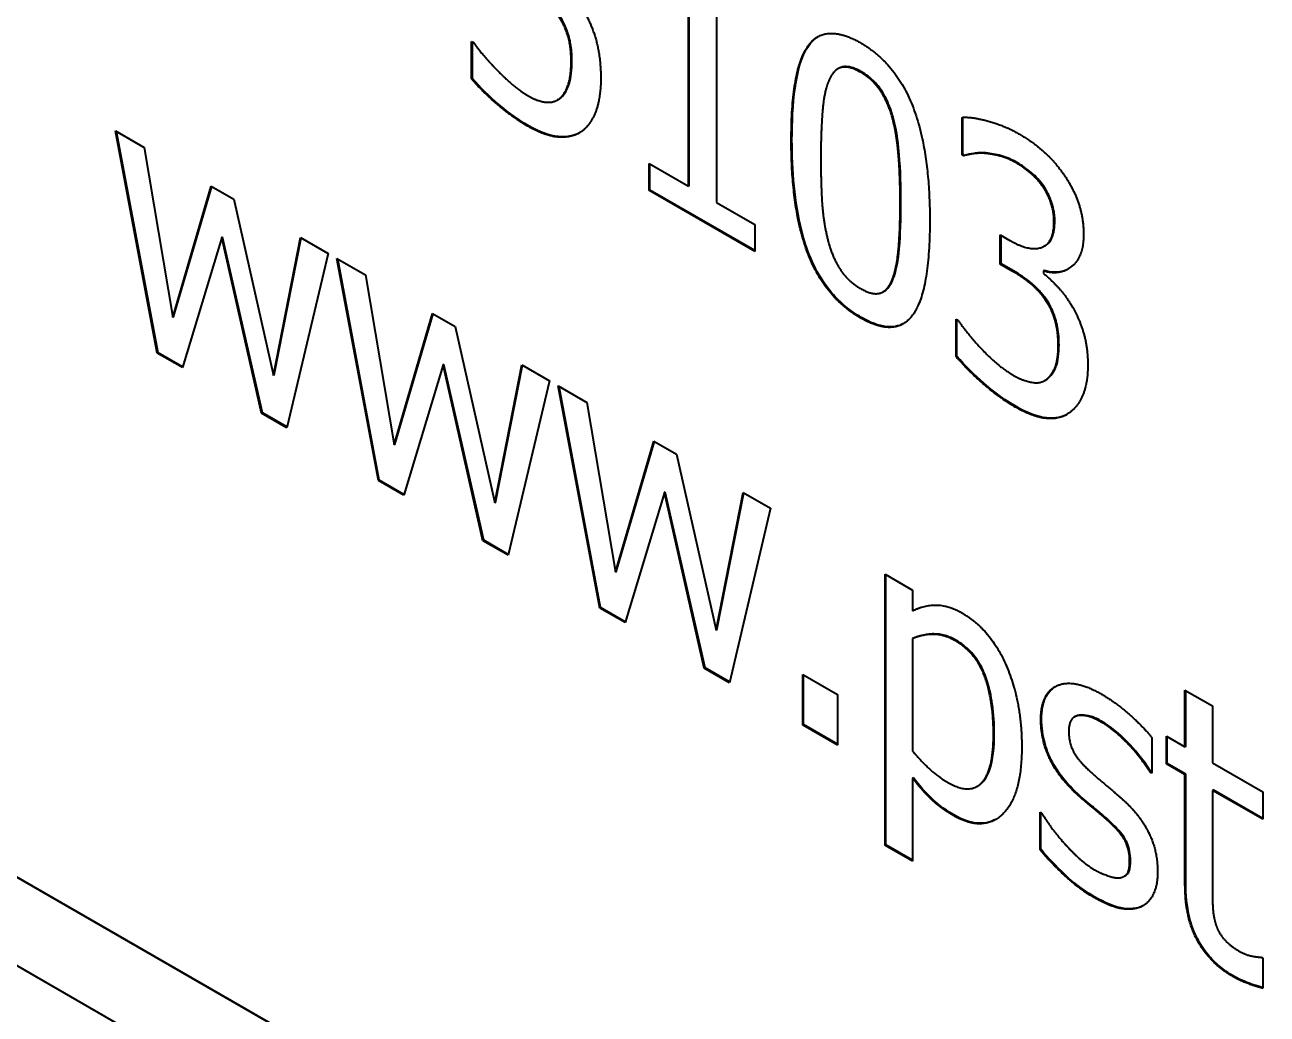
# Model space of a CAD drawing. Header units: millimetres. Extents: x 0 to 4205, y 0 to 2970.
# Drawn here: x 3792.36 to 3798.13, y 2337.81 to 2342.41 of the extents above; entities that cross this region are included whole.
import ezdxf

# ---------------------------------------------------------------- set-up
doc = ezdxf.new("R2010")
doc.units = ezdxf.units.MM
doc.header["$LTSCALE"] = 5
doc.layers.add('가시적인 것(ISO)', color=3, linetype='Continuous', lineweight=40)
doc.layers.add('가시적인 좁은 것(ISO)', color=3, linetype='Continuous', lineweight=35)

msp = doc.modelspace()

# ---------------------------------------------------------------- linework, layer by layer
at = {"layer": '가시적인 것(ISO)'}
for p, q in [((3831.3158, 2315.9911), (3782.4661, 2344.1217)), ((3782.4696, 2344.1238), (3831.3164, 2315.9948)), ((3782.1422, 2343.8995), (3831.6397, 2315.3958)), ((3795.5696, 2342.6878), (3795.5696, 2341.5827)), ((3795.4398, 2341.6574), (3795.4398, 2342.4793)), ((3795.4433, 2341.6595), (3795.4433, 2342.4813)), ((3794.4324, 2342.156), (3794.4324, 2342.3299)), ((3794.4324, 2342.3299), (3794.4419, 2342.3245)), ((3794.436, 2342.1581), (3794.436, 2342.3279)), ((3796.137, 2342.2044), (3796.1335, 2342.2024)), ((3794.436, 2342.1581), (3794.4324, 2342.156)), ((3794.8348, 2342.0601), (3794.8313, 2342.0581)), ((3794.8468, 2342.0686), (3794.8433, 2342.0665)), ((3796.7102, 2341.8034), (3796.7102, 2341.9773)), ((3796.7137, 2341.8054), (3796.7137, 2341.9775)), ((3792.9721, 2340.8826), (3792.7787, 2341.9142)), ((3792.7787, 2341.9142), (3792.9111, 2341.8379)), ((3792.9756, 2340.8846), (3792.7831, 2341.9116)), ((3792.9111, 2341.8379), (3793.0443, 2341.0487)), ((3796.7137, 2341.8054), (3796.7102, 2341.8034)), ((3796.7179, 2341.7989), (3796.7102, 2341.8034)), ((3796.7215, 2341.8009), (3796.7137, 2341.8054)), ((3796.7215, 2341.8009), (3796.7179, 2341.7989)), ((3796.8212, 2341.8121), (3796.8176, 2341.8101)), ((3795.2567, 2341.6376), (3795.2567, 2341.7628)), ((3795.2567, 2341.7628), (3795.4398, 2341.6574)), ((3795.2603, 2341.6397), (3795.2603, 2341.7608)), ((3793.0443, 2341.0487), (3793.2231, 2341.6583)), ((3793.0478, 2341.0507), (3793.2256, 2341.6568)), ((3793.2231, 2341.6583), (3793.3279, 2341.5979)), ((3795.4433, 2341.6595), (3795.4398, 2341.6574)), ((3797.0885, 2341.6592), (3797.085, 2341.6571)), ((3793.3279, 2341.5979), (3793.5119, 2340.7794)), ((3795.2603, 2341.6397), (3795.2567, 2341.6376)), ((3795.7484, 2341.3545), (3795.2567, 2341.6376)), ((3795.7484, 2341.3586), (3795.2603, 2341.6397)), ((3795.5696, 2341.5827), (3795.7484, 2341.4797)), ((3795.7484, 2341.4797), (3795.7484, 2341.3545)), ((3793.2756, 2341.4214), (3793.2721, 2341.4194)), ((3793.4604, 2340.6054), (3793.2756, 2341.4214)), ((3796.8881, 2341.2954), (3796.8881, 2341.4316)), ((3796.8881, 2341.4316), (3796.9328, 2341.4058)), ((3796.8917, 2341.2975), (3796.8917, 2341.4296)), ((3793.2721, 2341.4194), (3793.089, 2340.8152)), ((3793.4569, 2340.6034), (3793.2721, 2341.4194)), ((3793.5119, 2340.7794), (3793.6374, 2341.4197)), ((3793.5154, 2340.7815), (3793.6402, 2341.4181)), ((3793.6374, 2341.4197), (3793.7654, 2341.3459)), ((3797.0962, 2341.3809), (3797.0927, 2341.3789)), ((3793.7654, 2341.3459), (3793.5738, 2340.5361)), ((3794.0001, 2340.2906), (3793.8067, 2341.3222)), ((3793.8067, 2341.3222), (3793.9391, 2341.246)), ((3794.0036, 2340.2926), (3793.8111, 2341.3197)), ((3796.8917, 2341.2975), (3796.8881, 2341.2954)), ((3796.9457, 2341.2623), (3796.8881, 2341.2954)), ((3796.9492, 2341.2643), (3796.8917, 2341.2975)), ((3797.0928, 2341.2661), (3797.0893, 2341.2641)), ((3797.0893, 2341.2641), (3797.0893, 2341.2522)), ((3793.9391, 2341.246), (3794.0723, 2340.4567)), ((3796.3905, 2341.2283), (3796.387, 2341.2262)), ((3796.3473, 2341.1691), (3796.3437, 2341.1671)), ((3793.0478, 2341.0507), (3793.0443, 2341.0487)), ((3794.0723, 2340.4567), (3794.2511, 2341.0663)), ((3794.0758, 2340.4587), (3794.2536, 2341.0648)), ((3794.2511, 2341.0663), (3794.3559, 2341.0059)), ((3796.6827, 2341.0401), (3796.6921, 2341.0346)), ((3796.6827, 2340.8662), (3796.6827, 2341.0401)), ((3796.6862, 2340.8682), (3796.6862, 2341.038)), ((3794.3559, 2341.0059), (3794.5399, 2340.1874)), ((3792.9756, 2340.8846), (3792.9721, 2340.8826)), ((3793.089, 2340.8152), (3792.9721, 2340.8826)), ((3793.09, 2340.8187), (3792.9756, 2340.8846)), ((3796.6862, 2340.8682), (3796.6827, 2340.8662)), ((3794.3001, 2340.8274), (3794.117, 2340.2233)), ((3794.3036, 2340.8294), (3794.3001, 2340.8274)), ((3794.4849, 2340.0114), (3794.3001, 2340.8274)), ((3794.4884, 2340.0135), (3794.3036, 2340.8294)), ((3794.5399, 2340.1874), (3794.6654, 2340.8277)), ((3794.5434, 2340.1895), (3794.6682, 2340.8261)), ((3794.6654, 2340.8277), (3794.7934, 2340.754)), ((3793.5154, 2340.7815), (3793.5119, 2340.7794)), ((3794.7934, 2340.754), (3794.6018, 2339.9441)), ((3795.0281, 2339.6986), (3794.8347, 2340.7302)), ((3794.8347, 2340.7302), (3794.9671, 2340.654)), ((3795.0316, 2339.7006), (3794.8391, 2340.7277)), ((3797.099, 2340.7575), (3797.0955, 2340.7555)), ((3797.1057, 2340.7618), (3797.1021, 2340.7598)), ((3794.9671, 2340.654), (3795.1003, 2339.8647)), ((3793.4604, 2340.6054), (3793.4569, 2340.6034)), ((3793.5738, 2340.5361), (3793.4569, 2340.6034)), ((3793.5746, 2340.5397), (3793.4604, 2340.6054)), ((3794.0758, 2340.4587), (3794.0723, 2340.4567)), ((3795.1003, 2339.8647), (3795.2791, 2340.4743)), ((3795.1038, 2339.8668), (3795.2816, 2340.4729)), ((3795.2791, 2340.4743), (3795.3839, 2340.4139)), ((3795.3839, 2340.4139), (3795.5679, 2339.5955)), ((3794.0036, 2340.2926), (3794.0001, 2340.2906)), ((3794.117, 2340.2233), (3794.0001, 2340.2906)), ((3794.118, 2340.2267), (3794.0036, 2340.2926)), ((3795.3281, 2340.2354), (3795.145, 2339.6313)), ((3795.3316, 2340.2374), (3795.3281, 2340.2354)), ((3795.5129, 2339.4194), (3795.3281, 2340.2354)), ((3795.5164, 2339.4215), (3795.3316, 2340.2374)), ((3795.5679, 2339.5955), (3795.6934, 2340.2357)), ((3795.5714, 2339.5975), (3795.6962, 2340.2341)), ((3795.6934, 2340.2357), (3795.8214, 2340.162)), ((3794.5434, 2340.1895), (3794.5399, 2340.1874)), ((3795.8214, 2340.162), (3795.6298, 2339.3521)), ((3794.4884, 2340.0135), (3794.4849, 2340.0114)), ((3794.6018, 2339.9441), (3794.4849, 2340.0114)), ((3794.6026, 2339.9477), (3794.4884, 2340.0135)), ((3795.1038, 2339.8668), (3795.1003, 2339.8647)), ((3796.3535, 2339.8556), (3796.4807, 2339.7823)), ((3796.3535, 2338.5965), (3796.3535, 2339.8556)), ((3796.357, 2338.5985), (3796.357, 2339.8536)), ((3796.4807, 2339.7823), (3796.4807, 2339.6859)), ((3795.0316, 2339.7006), (3795.0281, 2339.6986)), ((3795.145, 2339.6313), (3795.0281, 2339.6986)), ((3795.146, 2339.6347), (3795.0316, 2339.7006)), ((3795.5714, 2339.5975), (3795.5679, 2339.5955)), ((3796.4842, 2339.5588), (3796.4807, 2339.5567)), ((3796.4807, 2339.5567), (3796.4807, 2339.034)), ((3795.5164, 2339.4215), (3795.5129, 2339.4194)), ((3795.6298, 2339.3521), (3795.5129, 2339.4194)), ((3795.6306, 2339.3557), (3795.5164, 2339.4215)), ((3795.971, 2339.1556), (3795.971, 2339.3901)), ((3795.971, 2339.3901), (3796.1326, 2339.2971)), ((3795.9745, 2339.1576), (3795.9745, 2339.3881)), ((3796.1326, 2339.2971), (3796.1326, 2339.0626)), ((3797.7459, 2339.0537), (3797.7459, 2339.3181)), ((3797.7459, 2339.3181), (3797.8731, 2339.2448)), ((3797.7495, 2339.0558), (3797.7495, 2339.316)), ((3797.8731, 2339.2448), (3797.8731, 2338.9805)), ((3797.2364, 2339.1952), (3797.2329, 2339.1932)), ((3795.9745, 2339.1576), (3795.971, 2339.1556)), ((3796.1326, 2339.0626), (3795.971, 2339.1556)), ((3796.1326, 2339.0666), (3795.9745, 2339.1576)), ((3797.5912, 2339.0981), (3797.5912, 2338.9322)), ((3797.66, 2338.975), (3797.66, 2339.1032)), ((3797.66, 2339.1032), (3797.7459, 2339.0537)), ((3797.6635, 2338.9771), (3797.6635, 2339.1012)), ((3797.7495, 2339.0558), (3797.7459, 2339.0537)), ((3797.6635, 2338.9771), (3797.66, 2338.975)), ((3797.7459, 2338.9255), (3797.66, 2338.975)), ((3797.7495, 2338.9276), (3797.6635, 2338.9771)), ((3797.8731, 2338.9805), (3798.1069, 2338.8458)), ((3796.4842, 2338.9108), (3796.4807, 2338.9088)), ((3796.4807, 2338.9088), (3796.4807, 2338.5232)), ((3797.5879, 2338.9381), (3797.5843, 2338.9361)), ((3797.5912, 2338.9322), (3797.5843, 2338.9361)), ((3797.5912, 2338.9362), (3797.5879, 2338.9381)), ((3797.7495, 2338.9276), (3797.7459, 2338.9255)), ((3797.7459, 2338.4157), (3797.7459, 2338.9255)), ((3797.7495, 2338.4178), (3797.7495, 2338.9276)), ((3796.7835, 2338.8724), (3796.78, 2338.8704)), ((3797.8767, 2338.8543), (3797.8731, 2338.8523)), ((3797.8731, 2338.8523), (3797.8731, 2338.414)), ((3798.1069, 2338.7177), (3797.8731, 2338.8523)), ((3798.1069, 2338.7217), (3797.8767, 2338.8543)), ((3798.1069, 2338.8458), (3798.1069, 2338.7177)), ((3797.0729, 2338.5767), (3797.0729, 2338.7506)), ((3797.0729, 2338.7506), (3797.0798, 2338.7467)), ((3797.0765, 2338.5787), (3797.0765, 2338.7486)), ((3797.3807, 2338.7225), (3797.3772, 2338.7205)), ((3796.357, 2338.5985), (3796.3535, 2338.5965)), ((3796.4807, 2338.5232), (3796.3535, 2338.5965)), ((3796.4807, 2338.5273), (3796.357, 2338.5985)), ((3797.0765, 2338.5787), (3797.0729, 2338.5767)), ((3797.4678, 2338.4557), (3797.4643, 2338.4536)), ((3797.5466, 2338.314), (3797.5431, 2338.3119)), ((3798.0992, 2338.0771), (3798.1069, 2338.0727)), ((3798.1069, 2338.0727), (3798.1069, 2337.9336))]:
    msp.add_line(p, q, dxfattribs=at)
for points, degree in [([(3794.9284, 2342.5124), (3794.9791, 2342.4375), (3795.0324, 2342.2677), (3795.0324, 2342.1564)], 2), ([(3794.8949, 2342.2366), (3794.8949, 2342.3022), (3794.8656, 2342.4025), (3794.8381, 2342.4461)], 2), ([(3795.9169, 2341.8697), (3795.9169, 2342.2016), (3796.0741, 2342.4181), (3796.2392, 2342.323)], 2), ([(3794.4419, 2342.3245), (3794.4574, 2342.3017), (3794.5158, 2342.2322), (3794.5511, 2342.1961)], 2), ([(3796.2392, 2342.323), (3796.4051, 2342.2275), (3796.5606, 2341.8199), (3796.5606, 2341.4999)], 2), ([(3794.8433, 2342.0665), (3794.8682, 2342.0889), (3794.8949, 2342.171), (3794.8949, 2342.2366)], 2), ([(3794.5511, 2342.1961), (3794.5906, 2342.1564), (3794.6568, 2342.0994), (3794.698, 2342.0756)], 2), ([(3796.2392, 2342.1869), (3796.1824, 2342.2196), (3796.1102, 2342.1966), (3796.0896, 2342.1438)], 2), ([(3796.387, 2341.9746), (3796.3664, 2342.049), (3796.2959, 2342.1542), (3796.2392, 2342.1869)], 2), ([(3794.6963, 2341.9345), (3794.6241, 2341.9761), (3794.484, 2342.0955), (3794.4324, 2342.156)], 2), ([(3795.0324, 2342.1564), (3795.0324, 2342.0679), (3794.986, 2341.9436), (3794.9439, 2341.9122)], 2), ([(3796.0896, 2342.1438), (3796.069, 2342.0931), (3796.0544, 2341.9107), (3796.0544, 2341.7905)], 2), ([(3794.698, 2342.0756), (3794.7384, 2342.0524), (3794.8158, 2342.0436), (3794.8433, 2342.0665)], 2), ([(3794.8348, 2342.0601), (3794.839, 2342.0626), (3794.843, 2342.0654), (3794.8468, 2342.0686)], 3), ([(3796.4231, 2341.5791), (3796.4231, 2341.7053), (3796.4068, 2341.9006), (3796.387, 2341.9746)], 2), ([(3796.7102, 2341.9773), (3796.754, 2341.9808), (3796.9053, 2341.9404), (3796.9732, 2341.9013)], 2), ([(3794.9439, 2341.9122), (3794.9009, 2341.8813), (3794.7745, 2341.8895), (3794.6963, 2341.9345)], 2), ([(3796.9732, 2341.9013), (3797.042, 2341.8617), (3797.1434, 2341.7695), (3797.1847, 2341.71)], 2), ([(3796.2392, 2341.046), (3796.0724, 2341.1421), (3795.9169, 2341.5467), (3795.9169, 2341.8697)], 2), ([(3796.0544, 2341.7905), (3796.0544, 2341.6613), (3796.0673, 2341.4809), (3796.0888, 2341.401)], 2), ([(3796.8176, 2341.8101), (3796.785, 2341.812), (3796.7368, 2341.8039), (3796.7179, 2341.7989)], 2), ([(3796.962, 2341.7657), (3796.9251, 2341.7869), (3796.8529, 2341.8067), (3796.8176, 2341.8101)], 2), ([(3797.085, 2341.6571), (3797.0592, 2341.6928), (3796.9973, 2341.7454), (3796.962, 2341.7657)], 2), ([(3797.1847, 2341.71), (3797.2294, 2341.6455), (3797.2749, 2341.507), (3797.2749, 2341.4315)], 2), ([(3797.1374, 2341.4938), (3797.1374, 2341.5405), (3797.1073, 2341.6244), (3797.085, 2341.6571)], 2), ([(3796.387, 2341.2262), (3796.4068, 2341.2755), (3796.4231, 2341.4529), (3796.4231, 2341.5791)], 2), ([(3796.5606, 2341.4999), (3796.5606, 2341.17), (3796.4033, 2340.9515), (3796.2392, 2341.046)], 2), ([(3796.9328, 2341.4058), (3797.0239, 2341.3534), (3797.1374, 2341.3934), (3797.1374, 2341.4938)], 2), ([(3797.2749, 2341.4315), (3797.2749, 2341.3301), (3797.1657, 2341.2399), (3797.0893, 2341.2641)], 2), ([(3796.0888, 2341.401), (3796.1085, 2341.326), (3796.1807, 2341.2158), (3796.2392, 2341.1822)], 2), ([(3797.097, 2341.1314), (3797.0686, 2341.1726), (3796.9913, 2341.236), (3796.9457, 2341.2623)], 2), ([(3797.0893, 2341.2522), (3797.1211, 2341.2259), (3797.1933, 2341.1485), (3797.2242, 2341.0949)], 2), ([(3796.2392, 2341.1822), (3796.295, 2341.15), (3796.3672, 2341.173), (3796.387, 2341.2262)], 2), ([(3797.1572, 2340.9189), (3797.1572, 2340.9855), (3797.1254, 2341.0903), (3797.097, 2341.1314)], 2), ([(3797.2242, 2341.0949), (3797.2551, 2341.0423), (3797.2947, 2340.9083), (3797.2947, 2340.8278)], 2), ([(3796.6921, 2341.0346), (3796.7351, 2340.9721), (3796.8778, 2340.8204), (3796.95, 2340.7788)], 2), ([(3797.1021, 2340.7598), (3797.1288, 2340.7812), (3797.1572, 2340.8523), (3797.1572, 2340.9189)], 2), ([(3796.9577, 2340.6322), (3796.8821, 2340.6758), (3796.7334, 2340.8062), (3796.6827, 2340.8662)], 2), ([(3797.2947, 2340.8278), (3797.2947, 2340.7453), (3797.2483, 2340.6319), (3797.2053, 2340.603)], 2), ([(3796.95, 2340.7788), (3796.9913, 2340.7551), (3797.0738, 2340.7393), (3797.1021, 2340.7598)], 2), ([(3797.099, 2340.7575), (3797.1013, 2340.7588), (3797.1035, 2340.7602), (3797.1057, 2340.7618)], 3), ([(3797.2053, 2340.603), (3797.1615, 2340.5726), (3797.0368, 2340.5867), (3796.9577, 2340.6322)], 2), ([(3796.4807, 2339.6859), (3796.528, 2339.7114), (3796.644, 2339.7141), (3796.7119, 2339.675)], 2), ([(3796.7119, 2339.675), (3796.8426, 2339.5998), (3796.9878, 2339.2657), (3796.9878, 2339.055)], 2), ([(3796.681, 2339.5458), (3796.6268, 2339.5769), (3796.5263, 2339.5762), (3796.4807, 2339.5567)], 2), ([(3796.8563, 2339.1129), (3796.8563, 2339.2709), (3796.7738, 2339.4923), (3796.681, 2339.5458)], 2), ([(3797.0764, 2339.1809), (3797.0764, 2339.3052), (3797.2302, 2339.3726), (3797.3583, 2339.2988)], 2), ([(3797.3583, 2339.2988), (3797.421, 2339.2627), (3797.5482, 2339.1517), (3797.5912, 2339.0981)], 2), ([(3797.2414, 2338.8365), (3797.1546, 2338.9173), (3797.0764, 2339.0895), (3797.0764, 2339.1809)], 2), ([(3797.3557, 2339.1701), (3797.293, 2339.2063), (3797.2061, 2339.1917), (3797.2061, 2339.1271)], 2), ([(3797.5843, 2338.9361), (3797.5362, 2339.0115), (3797.4159, 2339.1355), (3797.3557, 2339.1701)], 2), ([(3796.6475, 2338.8873), (3796.7463, 2338.8304), (3796.8563, 2338.9439), (3796.8563, 2339.1129)], 2), ([(3797.2061, 2339.1271), (3797.2061, 2339.0684), (3797.2577, 2338.9821), (3797.3144, 2338.9315)], 2), ([(3796.9878, 2339.055), (3796.9878, 2338.8245), (3796.8073, 2338.6561), (3796.6689, 2338.7358)], 2), ([(3796.4807, 2339.034), (3796.5306, 2338.9765), (3796.6019, 2338.9135), (3796.6475, 2338.8873)], 2), ([(3796.6689, 2338.7358), (3796.6131, 2338.768), (3796.5263, 2338.8498), (3796.4807, 2338.9088)], 2), ([(3797.3144, 2338.9315), (3797.3428, 2338.9063), (3797.4124, 2338.8483), (3797.4503, 2338.8156)], 2), ([(3797.3772, 2338.7205), (3797.3531, 2338.7423), (3797.274, 2338.8067), (3797.2414, 2338.8365)], 2), ([(3797.4503, 2338.8156), (3797.5345, 2338.7412), (3797.6187, 2338.5745), (3797.6187, 2338.4721)], 2), ([(3797.0798, 2338.7467), (3797.0961, 2338.7214), (3797.14, 2338.6584), (3797.1761, 2338.6167)], 2), ([(3797.4889, 2338.526), (3797.4889, 2338.5816), (3797.4399, 2338.6655), (3797.3772, 2338.7205)], 2), ([(3797.1761, 2338.6167), (3797.2087, 2338.579), (3797.2861, 2338.5066), (3797.3282, 2338.4824)], 2), ([(3797.3239, 2338.3547), (3797.2483, 2338.3982), (3797.1159, 2338.5241), (3797.0729, 2338.5767)], 2), ([(3797.3282, 2338.4824), (3797.3583, 2338.4651), (3797.4279, 2338.4428), (3797.4442, 2338.4464)], 2), ([(3797.4442, 2338.4464), (3797.4683, 2338.4514), (3797.4889, 2338.4822), (3797.4889, 2338.526)], 2), ([(3797.6187, 2338.4721), (3797.6187, 2338.4125), (3797.58, 2338.3294), (3797.5431, 2338.3119)], 2), ([(3797.966, 2337.9889), (3797.862, 2338.0488), (3797.7459, 2338.2597), (3797.7459, 2338.4157)], 2), ([(3797.8731, 2338.414), (3797.8731, 2338.3445), (3797.8774, 2338.2655), (3797.8903, 2338.2252)], 2), ([(3797.5431, 2338.3119), (3797.5027, 2338.2944), (3797.4004, 2338.3106), (3797.3239, 2338.3547)], 2), ([(3797.5529, 2338.3172), (3797.5508, 2338.316), (3797.5487, 2338.315), (3797.5466, 2338.314)], 3), ([(3797.8903, 2338.2252), (3797.9024, 2338.1895), (3797.9539, 2338.131), (3797.9978, 2338.1057)], 2), ([(3797.9978, 2338.1057), (3798.0287, 2338.0879), (3798.0863, 2338.0776), (3798.0992, 2338.0771)], 2), ([(3798.1069, 2337.9336), (3798.0708, 2337.9424), (3797.9978, 2337.9706), (3797.966, 2337.9889)], 2)]:
    msp.add_open_spline(points, degree=degree, dxfattribs=at)
for points, knots in [([(3794.8984, 2342.2386), (3794.8984, 2342.2616), (3794.8971, 2342.2863), (3794.8905, 2342.3291), (3794.8861, 2342.3494), (3794.8688, 2342.399), (3794.8568, 2342.4241), (3794.8417, 2342.4482)], [-0.05405512, -0.05405512, -0.05405512, -0.05405512, -0.03261297, -0.03261297, -0.01706878, -0.01706878, 0, 0, 0, 0]), ([(3795.9204, 2341.8717), (3795.9204, 2341.9536), (3795.924, 2342.038), (3795.9433, 2342.1754), (3795.958, 2342.2389), (3795.9953, 2342.309), (3796.0136, 2342.3353), (3796.0418, 2342.3521)], [-0.2537224, -0.2537224, -0.2537224, -0.2537224, -0.1682701, -0.1682701, -0.0972012, -0.0972012, -0.0630639, -0.0630639, -0.0630639, -0.0630639]), ([(3794.8468, 2342.0686), (3794.8684, 2342.088), (3794.8794, 2342.1145), (3794.895, 2342.1626), (3794.8984, 2342.2005), (3794.8984, 2342.2386)], [-0.04388084, -0.04388084, -0.04388084, -0.04388084, -0.02795964, -0.02795964, 0, 0, 0, 0]), ([(3796.2427, 2342.1889), (3796.2298, 2342.1964), (3796.2169, 2342.2026), (3796.1928, 2342.2107), (3796.1817, 2342.2129), (3796.1625, 2342.2132), (3796.1501, 2342.2119), (3796.137, 2342.2044)], [-0.08378199, -0.08378199, -0.08378199, -0.08378199, -0.06139139, -0.06139139, -0.04110778, -0.04110778, -0.02417273, -0.02417273, -0.02417273, -0.02417273]), ([(3796.3905, 2341.9766), (3796.3851, 2341.9962), (3796.3785, 2342.0161), (3796.3633, 2342.0531), (3796.355, 2342.0704), (3796.3319, 2342.1096), (3796.3184, 2342.1267), (3796.285, 2342.1613), (3796.2637, 2342.1768), (3796.2427, 2342.1889)], [-0.04998703, -0.04998703, -0.04998703, -0.04998703, -0.03966355, -0.03966355, -0.03045864, -0.03045864, -0.01784843, -0.01784843, 0, 0, 0, 0]), ([(3794.6999, 2341.9366), (3794.6334, 2341.9748), (3794.5832, 2342.016), (3794.5161, 2342.0733), (3794.474, 2342.1135), (3794.436, 2342.1581)], [-0.05861252, -0.05861252, -0.05861252, -0.05861252, -0.03626951, -0.03626951, 0, 0, 0, 0]), ([(3796.4266, 2341.5812), (3796.4266, 2341.6522), (3796.4247, 2341.7306), (3796.4156, 2341.839), (3796.409, 2341.9076), (3796.3905, 2341.9766)], [-0.1453669, -0.1453669, -0.1453669, -0.1453669, -0.0456066, -0.0456066, 0, 0, 0, 0]), ([(3794.9339, 2341.9057), (3794.9224, 2341.8993), (3794.91, 2341.8946), (3794.8724, 2341.8858), (3794.8498, 2341.8865), (3794.7921, 2341.892), (3794.7464, 2341.9098), (3794.6999, 2341.9366)], [-0.0604816, -0.0604816, -0.0604816, -0.0604816, -0.05307498, -0.05307498, -0.03947407, -0.03947407, 0, 0, 0, 0]), ([(3796.2427, 2341.0481), (3796.2181, 2341.0622), (3796.1935, 2341.079), (3796.1475, 2341.1171), (3796.1262, 2341.1378), (3796.0766, 2341.1956), (3796.0513, 2341.2338), (3796.0124, 2341.3093), (3795.9874, 2341.3644), (3795.9312, 2341.5833), (3795.9204, 2341.7323), (3795.9204, 2341.8717)], [-0.3574821, -0.3574821, -0.3574821, -0.3574821, -0.2990686, -0.2990686, -0.2453836, -0.2453836, -0.1667227, -0.1667227, -0.1023246, -0.1023246, 0, 0, 0, 0]), ([(3796.8212, 2341.8121), (3796.789, 2341.814), (3796.7709, 2341.8111), (3796.7501, 2341.8076), (3796.7353, 2341.8046), (3796.7215, 2341.8009)], [-0.02108501, -0.02108501, -0.02108501, -0.02108501, -0.01452286, -0.01452286, 0, 0, 0, 0]), ([(3796.9656, 2341.7677), (3796.93, 2341.7882), (3796.9036, 2341.7958), (3796.8682, 2341.8055), (3796.8444, 2341.8099), (3796.8212, 2341.8121)], [-0.03103479, -0.03103479, -0.03103479, -0.03103479, -0.02134227, -0.02134227, 0, 0, 0, 0]), ([(3797.0885, 2341.6592), (3797.0641, 2341.6929), (3797.042, 2341.7124), (3797.0101, 2341.7395), (3796.9878, 2341.7549), (3796.9656, 2341.7677)], [-0.02782653, -0.02782653, -0.02782653, -0.02782653, -0.01889632, -0.01889632, 0, 0, 0, 0]), ([(3797.1409, 2341.4958), (3797.1409, 2341.513), (3797.1394, 2341.5311), (3797.1335, 2341.5599), (3797.1294, 2341.5769), (3797.1113, 2341.6209), (3797.1011, 2341.6407), (3797.0885, 2341.6592)], [-0.0586607, -0.0586607, -0.0586607, -0.0586607, -0.0290764, -0.0290764, -0.01347233, -0.01347233, 0, 0, 0, 0]), ([(3796.3905, 2341.2283), (3796.406, 2341.2668), (3796.4141, 2341.3185), (3796.4215, 2341.3986), (3796.4266, 2341.4638), (3796.4266, 2341.5812)], [-0.213325, -0.213325, -0.213325, -0.213325, -0.0861501, -0.0861501, 0, 0, 0, 0]), ([(3797.0962, 2341.3809), (3797.0966, 2341.3811), (3797.0969, 2341.3813), (3797.1108, 2341.3897), (3797.121, 2341.4021), (3797.1374, 2341.4401), (3797.1409, 2341.467), (3797.1409, 2341.4958)], [-0.03790118, -0.03790118, -0.03790118, -0.03790118, -0.03745865, -0.03745865, -0.02113177, -0.02113177, 0, 0, 0, 0]), ([(3797.1005, 2341.1335), (3797.0909, 2341.1474), (3797.0806, 2341.1603), (3797.0535, 2341.1897), (3797.0395, 2341.2014), (3797.0059, 2341.229), (3796.9774, 2341.2481), (3796.9492, 2341.2643)], [-0.03274112, -0.03274112, -0.03274112, -0.03274112, -0.02914895, -0.02914895, -0.02391107, -0.02391107, 0, 0, 0, 0]), ([(3797.2033, 2341.2729), (3797.1944, 2341.268), (3797.1847, 2341.264), (3797.1495, 2341.2552), (3797.1224, 2341.2568), (3797.0928, 2341.2661)], [-0.03670934, -0.03670934, -0.03670934, -0.03670934, -0.02574419, -0.02574419, 0, 0, 0, 0]), ([(3796.3473, 2341.1691), (3796.3497, 2341.1705), (3796.3522, 2341.1722), (3796.3708, 2341.1864), (3796.3823, 2341.2061), (3796.3905, 2341.2283)], [-0.02420754, -0.02420754, -0.02420754, -0.02420754, -0.02098571, -0.02098571, 0, 0, 0, 0]), ([(3797.1607, 2340.9209), (3797.1607, 2340.9466), (3797.1589, 2340.9744), (3797.1485, 2341.0317), (3797.1408, 2341.0539), (3797.1248, 2341.0933), (3797.1139, 2341.114), (3797.1005, 2341.1335)], [-0.03715444, -0.03715444, -0.03715444, -0.03715444, -0.02600354, -0.02600354, -0.01425393, -0.01425393, 0, 0, 0, 0]), ([(3796.4385, 2341.0196), (3796.4155, 2341.0068), (3796.3891, 2341.002), (3796.3223, 2341.0091), (3796.2826, 2341.0251), (3796.2427, 2341.0481)], [-0.06119557, -0.06119557, -0.06119557, -0.06119557, -0.03386925, -0.03386925, 0, 0, 0, 0]), ([(3797.1057, 2340.7618), (3797.123, 2340.7757), (3797.1371, 2340.7951), (3797.1571, 2340.8453), (3797.1607, 2340.882), (3797.1607, 2340.9209)], [-0.05419994, -0.05419994, -0.05419994, -0.05419994, -0.02860353, -0.02860353, 0, 0, 0, 0]), ([(3796.9613, 2340.6343), (3796.8897, 2340.6755), (3796.8357, 2340.7216), (3796.7692, 2340.7799), (3796.7248, 2340.8226), (3796.6862, 2340.8682)], [-0.05838601, -0.05838601, -0.05838601, -0.05838601, -0.03694874, -0.03694874, 0, 0, 0, 0]), ([(3797.1974, 2340.5979), (3797.186, 2340.5916), (3797.1736, 2340.5869), (3797.1403, 2340.5796), (3797.1204, 2340.5797), (3797.0578, 2340.5868), (3797.0096, 2340.6065), (3796.9613, 2340.6343)], [-0.06784156, -0.06784156, -0.06784156, -0.06784156, -0.05716317, -0.05716317, -0.04099243, -0.04099243, 0, 0, 0, 0]), ([(3796.6845, 2339.5478), (3796.6665, 2339.5582), (3796.6488, 2339.5659), (3796.6135, 2339.5764), (3796.5964, 2339.5787), (3796.5664, 2339.5785), (3796.5295, 2339.5781), (3796.4842, 2339.5588)], [-0.1715276, -0.1715276, -0.1715276, -0.1715276, -0.1117562, -0.1117562, -0.0508267, -0.0508267, 0, 0, 0, 0]), ([(3796.8599, 2339.1149), (3796.8599, 2339.1586), (3796.8575, 2339.2055), (3796.8455, 2339.29), (3796.8371, 2339.3299), (3796.8158, 2339.3925), (3796.806, 2339.4161), (3796.7797, 2339.4613), (3796.7653, 2339.4805), (3796.7286, 2339.5187), (3796.7066, 2339.5351), (3796.6845, 2339.5478)], [-0.1123021, -0.1123021, -0.1123021, -0.1123021, -0.0777525, -0.0777525, -0.0500389, -0.0500389, -0.0335925, -0.0335925, -0.0187046, -0.0187046, 0, 0, 0, 0]), ([(3797.0799, 2339.183), (3797.0799, 2339.2023), (3797.0813, 2339.2208), (3797.0874, 2339.2541), (3797.0919, 2339.269), (3797.1088, 2339.3054), (3797.1242, 2339.3224), (3797.1435, 2339.334)], [-0.17395427, -0.17395427, -0.17395427, -0.17395427, -0.14718709, -0.14718709, -0.1219137, -0.1219137, -0.07766288, -0.07766288, -0.07766288, -0.07766288]), ([(3797.2449, 2338.8385), (3797.2237, 2338.8582), (3797.2027, 2338.88), (3797.1664, 2338.9244), (3797.1506, 2338.9467), (3797.1173, 2339.0048), (3797.105, 2339.037), (3797.0847, 2339.1062), (3797.0799, 2339.1458), (3797.0799, 2339.183)], [-0.07300655, -0.07300655, -0.07300655, -0.07300655, -0.0583934, -0.0583934, -0.04559979, -0.04559979, -0.02726481, -0.02726481, 0, 0, 0, 0]), ([(3797.3592, 2339.1722), (3797.3426, 2339.1818), (3797.3258, 2339.1897), (3797.2946, 2339.1998), (3797.2803, 2339.2024), (3797.2493, 2339.202), (3797.2399, 2339.1972), (3797.2364, 2339.1952)], [-0.03200283, -0.03200283, -0.03200283, -0.03200283, -0.028789771, -0.028789771, -0.025858734, -0.025858734, -0.022096769, -0.022096769, -0.022096769, -0.022096769]), ([(3797.5879, 2338.9381), (3797.5491, 2338.9989), (3797.5104, 2339.0439), (3797.4402, 2339.116), (3797.4004, 2339.1485), (3797.3592, 2339.1722)], [-0.06393371, -0.06393371, -0.06393371, -0.06393371, -0.03491759, -0.03491759, 0, 0, 0, 0]), ([(3796.7835, 2338.8724), (3796.7867, 2338.8742), (3796.7898, 2338.8762), (3796.8156, 2338.8956), (3796.829, 2338.9215), (3796.8546, 2338.9929), (3796.8599, 2339.0547), (3796.8599, 2339.1149)], [-0.06959296, -0.06959296, -0.06959296, -0.06959296, -0.06668763, -0.06668763, -0.04422001, -0.04422001, 0, 0, 0, 0]), ([(3796.6725, 2338.7378), (3796.6209, 2338.7675), (3796.5889, 2338.7962), (3796.5419, 2338.8404), (3796.5121, 2338.8748), (3796.4842, 2338.9108)], [-0.04174994, -0.04174994, -0.04174994, -0.04174994, -0.02781373, -0.02781373, 0, 0, 0, 0]), ([(3797.3807, 2338.7225), (3797.3557, 2338.7452), (3797.3248, 2338.7703), (3797.2931, 2338.7961), (3797.2685, 2338.817), (3797.2449, 2338.8385)], [-0.02746583, -0.02746583, -0.02746583, -0.02746583, -0.02084657, -0.02084657, 0, 0, 0, 0]), ([(3796.8676, 2338.7177), (3796.8668, 2338.7172), (3796.8659, 2338.7167), (3796.84, 2338.7029), (3796.8117, 2338.6968), (3796.7455, 2338.7031), (3796.7095, 2338.7165), (3796.6725, 2338.7378)], [-0.06186587, -0.06186587, -0.06186587, -0.06186587, -0.06087064, -0.06087064, -0.03143348, -0.03143348, 0, 0, 0, 0]), ([(3797.4925, 2338.528), (3797.4925, 2338.5414), (3797.4914, 2338.5557), (3797.4861, 2338.5829), (3797.4823, 2338.5957), (3797.4719, 2338.6193), (3797.4652, 2338.6315), (3797.4352, 2338.6717), (3797.4092, 2338.6976), (3797.3807, 2338.7225)], [-0.07804102, -0.07804102, -0.07804102, -0.07804102, -0.05755575, -0.05755575, -0.0399582, -0.0399582, -0.02494148, -0.02494148, 0, 0, 0, 0]), ([(3797.3274, 2338.3567), (3797.2537, 2338.3991), (3797.2047, 2338.4451), (3797.1494, 2338.4977), (3797.1098, 2338.538), (3797.0765, 2338.5787)], [-0.04947373, -0.04947373, -0.04947373, -0.04947373, -0.03241669, -0.03241669, 0, 0, 0, 0]), ([(3797.4678, 2338.4557), (3797.4696, 2338.4567), (3797.4713, 2338.4578), (3797.4813, 2338.4655), (3797.4846, 2338.4727), (3797.4908, 2338.4894), (3797.4925, 2338.5075), (3797.4925, 2338.528)], [-0.02138625, -0.02138625, -0.02138625, -0.02138625, -0.02034038, -0.02034038, -0.01500889, -0.01500889, 0, 0, 0, 0]), ([(3797.9695, 2337.9909), (3797.948, 2338.0033), (3797.9265, 2338.018), (3797.8867, 2338.0516), (3797.8686, 2338.0698), (3797.8284, 2338.119), (3797.8133, 2338.1452), (3797.7873, 2338.1944), (3797.7754, 2338.2279), (3797.7537, 2338.3148), (3797.7495, 2338.3692), (3797.7495, 2338.4178)], [-0.08646424, -0.08646424, -0.08646424, -0.08646424, -0.07725742, -0.07725742, -0.06895016, -0.06895016, -0.05748266, -0.05748266, -0.03563258, -0.03563258, 0, 0, 0, 0]), ([(3797.5466, 2338.314), (3797.5089, 2338.2976), (3797.4733, 2338.3017), (3797.4172, 2338.3106), (3797.3725, 2338.3308), (3797.3274, 2338.3567)], [-0.05651006, -0.05651006, -0.05651006, -0.05651006, -0.03820024, -0.03820024, 0, 0, 0, 0]), ([(3798.1069, 2337.9365), (3798.0765, 2337.9442), (3798.0525, 2337.9529), (3798.0154, 2337.9672), (3797.9923, 2337.9778), (3797.9695, 2337.9909)], [-0.031941, -0.031941, -0.031941, -0.031941, -0.01932845, -0.01932845, 0, 0, 0, 0])]:
    msp.add_open_spline(points, degree=3, knots=knots, dxfattribs=at)
at = {"layer": '가시적인 좁은 것(ISO)'}
for p, q in [((3794.8984, 2342.2386), (3794.8949, 2342.2366)), ((3796.2427, 2342.1889), (3796.2392, 2342.1869)), ((3796.3905, 2341.9766), (3796.387, 2341.9746)), ((3794.6999, 2341.9366), (3794.6963, 2341.9345)), ((3795.9204, 2341.8717), (3795.9169, 2341.8697)), ((3796.9656, 2341.7677), (3796.962, 2341.7657)), ((3796.4266, 2341.5812), (3796.4231, 2341.5791)), ((3797.1409, 2341.4958), (3797.1374, 2341.4938)), ((3796.9492, 2341.2643), (3796.9457, 2341.2623)), ((3797.1005, 2341.1335), (3797.097, 2341.1314)), ((3796.2427, 2341.0481), (3796.2392, 2341.046)), ((3797.1607, 2340.9209), (3797.1572, 2340.9189)), ((3796.9613, 2340.6343), (3796.9577, 2340.6322)), ((3796.6845, 2339.5478), (3796.681, 2339.5458)), ((3797.0799, 2339.183), (3797.0764, 2339.1809)), ((3797.3592, 2339.1722), (3797.3557, 2339.1701)), ((3796.8599, 2339.1149), (3796.8563, 2339.1129)), ((3797.2449, 2338.8385), (3797.2414, 2338.8365)), ((3796.6725, 2338.7378), (3796.6689, 2338.7358)), ((3797.4925, 2338.528), (3797.4889, 2338.526)), ((3797.7495, 2338.4178), (3797.7459, 2338.4157)), ((3797.3274, 2338.3567), (3797.3239, 2338.3547)), ((3797.9695, 2337.9909), (3797.966, 2337.9889))]:
    msp.add_line(p, q, dxfattribs=at)

doc.saveas('drawing.dxf')
